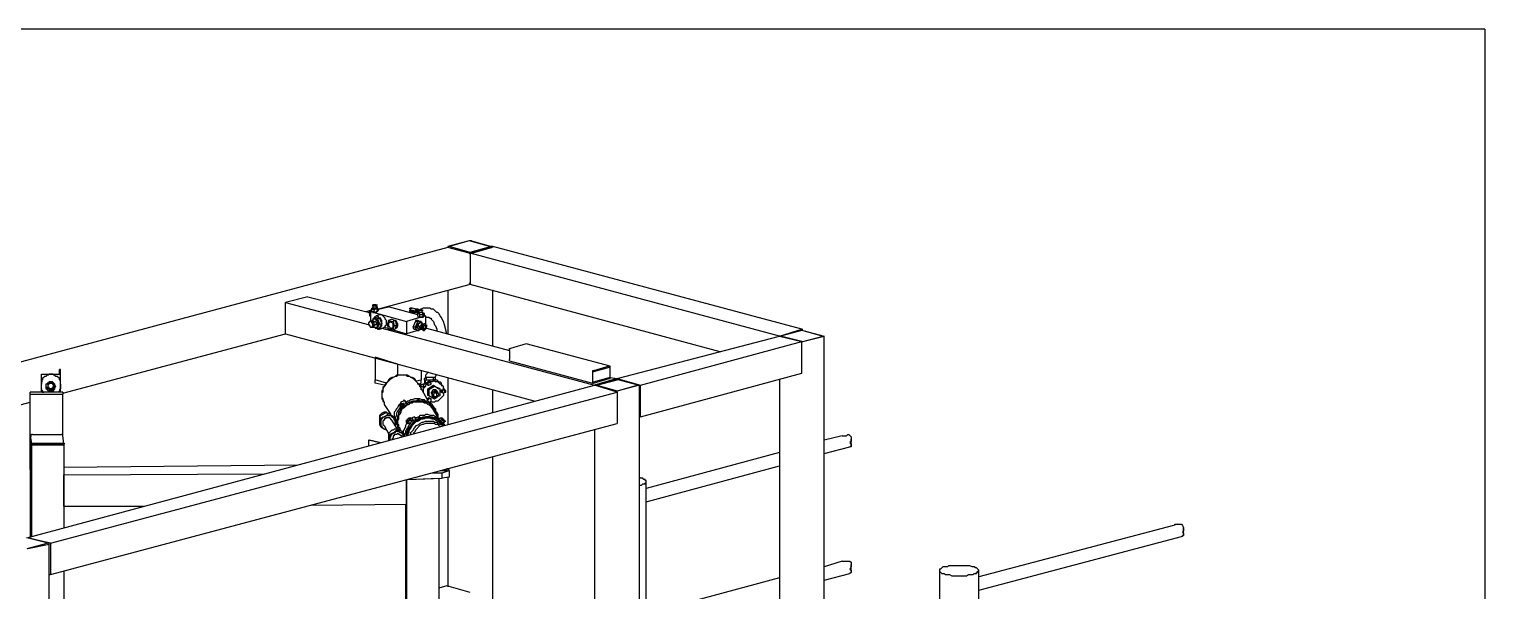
# Model space of a CAD drawing. Extents: x 41 to 1544, y 35 to 1189.
# Drawn here: x 1231.7 to 1543.7, y 1068.4 to 1188.7 of the extents above; entities that cross this region are included whole.
import ezdxf

# ---------------------------------------------------------------- set-up
doc = ezdxf.new("R2010")
doc.units = 0
doc.layers.add('2345-64C-02_Sort_layout', color=7, linetype='CONTINUOUS')

msp = doc.modelspace()

# ---------------------------------------------------------------- linework, layer by layer
at = {"layer": '2345-64C-02_Sort_layout', "color": 7}
for points in [[(1543.6801, 1188.72), (40.56, 1188.72)], [(1543.6801, 1188.72), (1543.6801, 35.04)], [(1326, 1143.36), (1321.4399, 1142.16)], [(1321.4399, 1142.16), (1321.4399, 1141.92)], [(1321.4399, 1142.16), (1321.4399, 1141.9199)], [(1326.24, 1143.36), (1326, 1143.36), (1321.6801, 1142.16), (1321.6799, 1142.16)], [(1326, 1140.96), (1321.6801, 1142.16)], [(1326.48, 1143.36), (1326, 1143.36)], [(1326, 1140.96), (1326.24, 1140.96), (1330.5601, 1142.16)], [(1326.24, 1143.36), (1330.5601, 1142.16)], [(1326.24, 1140.72), (1331.04, 1142.16)], [(1326.48, 1143.36), (1330.8, 1142.16)], [(1330.5601, 1142.16), (1330.7999, 1142.16), (1330.5599, 1142.16)], [(1330.8, 1141.92), (1331.0399, 1142.16), (1330.7999, 1142.16)], [(1331.04, 1141.92), (1331.04, 1142.16)], [(1397.28, 1124.4), (1331.04, 1142.16)], [(1321.4399, 1141.92), (1160.16, 1098.72)], [(1326, 1140.72), (1321.4399, 1141.92)], [(1326, 1140.72), (1321.4399, 1141.92)], [(1321.4399, 1141.92), (1321.4399, 1141.9199)], [(1326, 1140.72), (1326.48, 1140.72)], [(1326, 1140.72), (1326.24, 1140.48), (1326.24, 1134.24)], [(1392.48, 1122.96), (1326.24, 1140.72), (1326.24, 1134)], [(1326.48, 1140.72), (1330.8, 1141.92)], [(1306.3199, 1128.72), (1326, 1134)], [(1321.4399, 1132.8), (1321.4399, 1123.4399)], [(1326.24, 1134.24), (1326, 1134.24), (1326, 1134)], [(1379.76, 1119.6), (1326.24, 1134)], [(1331.04, 1120.8), (1331.04, 1132.8)], [(1291.4399, 1131.36), (1286.64, 1130.16)], [(1286.64, 1123.4399), (1286.64, 1130.16), (1304.64, 1125.36)], [(1291.4399, 1131.36), (1304.64, 1128)], [(1305.6, 1129.6801), (1305.36, 1129.6801)], [(1305.6, 1129.6801), (1305.36, 1129.6799), (1305.6, 1129.4399), (1306.08, 1129.4399), (1306.08, 1129.6799), (1305.6, 1129.6799)], [(1306.08, 1129.6801), (1306.08, 1129.4399), (1305.36, 1129.4399), (1305.36, 1129.6799)], [(1306.08, 1129.6801), (1306.3199, 1129.6801)], [(1303.92, 1128.24), (1304.88, 1128.48)], [(1305.12, 1128.48), (1304.88, 1128.48), (1304.88, 1128.24), (1304.64, 1128.24), (1304.64, 1127.28), (1304.88, 1127.28)], [(1304.64, 1127.76), (1304.64, 1128), (1304.64, 1128.24)], [(1304.88, 1128), (1304.64, 1127.76), (1304.64, 1127.52), (1304.88, 1127.52)], [(1305.12, 1128.48), (1304.88, 1128.24)], [(1304.88, 1128.24), (1304.88, 1126.08)], [(1304.88, 1128.24), (1312.5601, 1126.08)], [(1304.88, 1128.24), (1305.12, 1128.24)], [(1305.36, 1129.2), (1305.36, 1128.96), (1305.12, 1128.96)], [(1306.3199, 1128.96), (1306.3199, 1128.72), (1305.84, 1128.72), (1305.36, 1128.72), (1305.12, 1128.72), (1305.12, 1128.96)], [(1305.12, 1128.96), (1305.12, 1128.72)], [(1305.12, 1128.24), (1305.12, 1128.72), (1305.36, 1128.72)], [(1305.12, 1128.24), (1305.36, 1128.24)], [(1305.12, 1128.24), (1305.36, 1128.24)], [(1305.12, 1128.24), (1305.36, 1128.24)], [(1305.84, 1126.5601), (1305.36, 1126.5599), (1305.36, 1126.3199), (1305.12, 1126.3199), (1305.12, 1126.08)], [(1305.36, 1129.4399), (1305.36, 1129.2)], [(1305.6, 1128.96), (1305.36, 1128.96), (1305.36, 1129.2)], [(1305.36, 1128.72), (1305.6, 1128.72), (1305.6, 1128.48)], [(1305.36, 1128.24), (1305.6, 1128.24)], [(1305.36, 1128.24), (1305.36, 1128), (1305.84, 1128), (1306.08, 1128), (1306.08, 1128.24), (1306.3199, 1128.24)], [(1306.3199, 1127.28), (1306.08, 1127.28), (1305.84, 1127.0399), (1305.6, 1127.0399), (1305.6, 1126.7999), (1305.36, 1126.5599)], [(1305.6, 1126.8), (1305.36, 1126.5601)], [(1305.36, 1125.12), (1305.36, 1124.88), (1306.3199, 1124.88), (1306.3199, 1126.08), (1306.08, 1126.3199), (1306.08, 1126.5599), (1305.84, 1126.5599)], [(1306.08, 1129.2), (1306.08, 1128.96), (1305.6, 1128.96)], [(1305.84, 1128.72), (1305.6, 1128.48)], [(1306.3199, 1128.24), (1306.08, 1128.24), (1306.08, 1128), (1305.84, 1128), (1305.6, 1128.24), (1305.6, 1128.48)], [(1305.6, 1126.8), (1305.84, 1127.04)], [(1305.6, 1126.8), (1306.3199, 1126.5601)], [(1305.84, 1126.5601), (1305.6, 1126.5601)], [(1306.3199, 1128.72), (1306.08, 1128.72), (1305.84, 1128.72)], [(1305.84, 1124.88), (1305.84, 1124.64), (1306.3199, 1124.64), (1306.3199, 1124.4), (1306.7999, 1124.4), (1306.7999, 1124.64), (1307.0399, 1124.64), (1307.0399, 1124.88), (1307.28, 1125.12), (1307.28, 1126.3199), (1307.0399, 1126.5599), (1307.0399, 1126.7999), (1306.7999, 1126.7999), (1306.3199, 1127.28)], [(1305.84, 1127.04), (1306.8, 1126.8)], [(1306.08, 1126.5601), (1305.84, 1126.7999), (1305.84, 1126.5599)], [(1306.08, 1129.2), (1306.08, 1129.4399)], [(1306.3199, 1128.96), (1306.3199, 1129.2), (1306.08, 1129.2)], [(1306.8, 1127.52), (1306.08, 1127.28)], [(1306.3199, 1124.88), (1306.5599, 1125.12), (1306.5599, 1126.3199), (1306.3199, 1126.3199), (1306.3199, 1126.5599), (1306.08, 1126.5599)], [(1306.3199, 1128.72), (1306.3199, 1128.96)], [(1306.3199, 1128.24), (1306.3199, 1128.72)], [(1306.3199, 1128.72), (1306.5599, 1128.72)], [(1306.3199, 1128.24), (1306.5599, 1128.48)], [(1306.3199, 1126.5601), (1306.8, 1126.8)], [(1306.3199, 1126.5601), (1306.8, 1125.6)], [(1306.5601, 1128.72), (1308.72, 1129.2)], [(1306.5601, 1128.48), (1306.5601, 1128.72)], [(1307.28, 1127.52), (1307.0399, 1127.52), (1306.7999, 1127.52)], [(1306.8, 1126.8), (1307.28, 1125.6)], [(1307.52, 1124.64), (1307.76, 1124.88), (1308, 1124.88), (1308, 1125.12), (1308.24, 1125.36), (1308.24, 1126.3199), (1308, 1126.5599), (1308, 1126.7999), (1307.28, 1127.52)], [(1314.96, 1127.52), (1308.72, 1129.2)], [(1309.4399, 1126.5601), (1308.72, 1126.3199)], [(1309.4399, 1126.5601), (1310.16, 1126.3199)], [(1316.64, 1127.28), (1312.5601, 1126.08)], [(1313.76, 1128.96), (1313.28, 1128.96)], [(1313.28, 1128.72), (1313.28, 1128.96)], [(1313.28, 1128.72), (1313.52, 1128.48)], [(1313.28, 1128.24), (1313.28, 1128.48), (1314, 1128.48), (1314, 1128.24)], [(1313.76, 1128.24), (1313.28, 1128)], [(1313.28, 1128), (1313.52, 1128), (1313.52, 1128.24), (1313.76, 1128.24), (1314.24, 1127.76)], [(1313.28, 1128), (1313.52, 1128.24), (1313.76, 1128.24)], [(1313.28, 1128.24), (1313.76, 1128.24), (1314, 1128)], [(1313.52, 1128.24), (1313.28, 1128.24)], [(1313.52, 1128.72), (1313.52, 1128.96), (1313.76, 1128.96)], [(1313.52, 1128.48), (1313.52, 1128.72)], [(1313.52, 1128.48), (1313.76, 1128.48)], [(1313.52, 1128.48), (1313.76, 1128.48), (1314, 1128.48), (1314.24, 1128.24)], [(1314.72, 1128.72), (1313.76, 1128.96)], [(1314, 1128), (1314, 1128.24)], [(1314.24, 1128.24), (1314, 1128.24)], [(1314.24, 1128), (1314, 1128)], [(1314.48, 1128.24), (1314.24, 1128.24)], [(1314.24, 1128), (1314.24, 1127.76)], [(1314.72, 1128), (1314.24, 1128)], [(1314.72, 1128.72), (1314.48, 1128.72)], [(1314.72, 1128.24), (1314.48, 1128.48), (1314.48, 1128.72)], [(1314.48, 1128.72), (1314.72, 1128.72)], [(1314.48, 1128.72), (1314.72, 1128.72)], [(1314.48, 1128.48), (1314.48, 1128.72)], [(1314.48, 1128.48), (1314.48, 1128)], [(1314.48, 1128), (1314.48, 1128.48)], [(1314.48, 1128.24), (1314.48, 1128)], [(1314.72, 1128), (1314.48, 1128)], [(1314.72, 1128), (1314.48, 1128)], [(1314.72, 1128.24), (1314.72, 1128.72)], [(1314.72, 1128.72), (1314.96, 1128.72)], [(1314.96, 1128.72), (1314.72, 1128.72)], [(1314.96, 1128.72), (1314.72, 1128.72)], [(1314.96, 1128.72), (1314.72, 1128.72)], [(1314.72, 1128.24), (1314.72, 1128)], [(1314.72, 1128), (1314.96, 1128)], [(1314.96, 1128), (1314.96, 1128.72)], [(1314.96, 1128.72), (1315.2, 1128.72)], [(1314.96, 1128.72), (1315.2, 1128.72)], [(1314.96, 1128.72), (1315.2, 1128.48), (1314.96, 1128), (1315.2, 1128)], [(1314.96, 1128), (1314.96, 1128.72)], [(1314.96, 1128.72), (1315.2, 1128.72)], [(1315.2, 1128), (1314.96, 1127.76)], [(1314.96, 1128), (1315.2, 1128)], [(1316.16, 1127.76), (1316.1599, 1127.76), (1315.9199, 1127.76), (1315.9199, 1127.52), (1315.4399, 1127.52), (1315.4399, 1127.76), (1315.2, 1127.76), (1314.96, 1127.76)], [(1314.96, 1127.28), (1314.96, 1127.76), (1315.2, 1127.76)], [(1314.96, 1127.28), (1314.96, 1127.04)], [(1314.96, 1127.28), (1314.96, 1127.0399), (1315.2, 1127.0399)], [(1314.96, 1127.04), (1315.2, 1127.0399)], [(1321.2, 1123.4399), (1320.72, 1125.36), (1320.48, 1126.08), (1320, 1127.0399), (1319.76, 1127.28), (1319.52, 1127.76), (1319.28, 1128), (1319.0399, 1128), (1318.3199, 1128.72), (1317.84, 1128.72), (1317.6, 1128.96), (1316.1599, 1128.96), (1315.2, 1128.48)], [(1315.2, 1128.48), (1315.2, 1128)], [(1315.92, 1128.48), (1315.2, 1128.48), (1315.4399, 1128.48)], [(1315.4399, 1128), (1315.2, 1128)], [(1315.2, 1127.76), (1315.4399, 1127.52)], [(1315.2, 1127.04), (1315.2, 1127.0399), (1315.4399, 1127.0399)], [(1315.2, 1127.04), (1315.9199, 1127.0399)], [(1315.4399, 1128.48), (1315.9199, 1128.48), (1315.6799, 1128.48), (1315.6799, 1128.72), (1315.4399, 1128.48)], [(1315.4399, 1128.48), (1315.6801, 1128.48)], [(1315.92, 1128), (1315.4399, 1128)], [(1316.16, 1127.04), (1315.9199, 1127.0399), (1315.6799, 1127.0399), (1315.4399, 1127.0399), (1315.4399, 1127.52)], [(1315.92, 1127.52), (1315.6799, 1127.52), (1315.4399, 1127.52)], [(1316.16, 1127.76), (1316.1599, 1128), (1315.9199, 1128)], [(1316.16, 1127.52), (1315.9199, 1127.52)], [(1315.92, 1128.48), (1316.16, 1128.48)], [(1315.92, 1128), (1315.92, 1128.48)], [(1315.92, 1127.04), (1316.1599, 1127.0399)], [(1316.16, 1127.52), (1316.1599, 1127.76)], [(1316.16, 1127.04), (1316.1599, 1127.0399)], [(1316.4, 1127.76), (1316.16, 1127.76)], [(1316.16, 1127.76), (1316.4, 1127.76)], [(1316.16, 1127.04), (1316.16, 1127.52)], [(1316.16, 1127.04), (1316.4, 1127.28)], [(1316.4, 1127.28), (1316.4, 1127.76)], [(1316.64, 1127.28), (1316.4, 1127.28)], [(1316.64, 1127.28), (1316.64, 1125.36)], [(1316.64, 1127.04), (1317.36, 1127.0399), (1317.6, 1126.7999), (1317.84, 1126.7999), (1317.84, 1126.5599), (1318.3199, 1126.08), (1318.5599, 1125.36), (1318.7999, 1125.12), (1319.0399, 1124.4), (1319.0399, 1124.16)], [(1238.88, 1110.72), (1286.64, 1123.4399)], [(1286.64, 1123.4399), (1340.16, 1109.04)], [(1304.88, 1126.08), (1304.64, 1126.08), (1304.64, 1125.84), (1304.4, 1125.84), (1304.4, 1125.36), (1304.64, 1125.36), (1304.64, 1125.12), (1304.88, 1124.88), (1305.12, 1124.88), (1305.36, 1125.12), (1305.36, 1125.6), (1305.12, 1125.84), (1305.12, 1126.08), (1304.88, 1126.08)], [(1305.12, 1126.08), (1304.88, 1126.08)], [(1305.36, 1124.88), (1305.36, 1125.12), (1305.6, 1125.12), (1305.6, 1125.84), (1305.36, 1125.84), (1305.36, 1126.08), (1305.12, 1126.08)], [(1305.12, 1124.88), (1305.36, 1124.88)], [(1305.6, 1126.08), (1305.36, 1126.08)], [(1305.6, 1126.08), (1305.84, 1126.08)], [(1305.6, 1125.12), (1305.84, 1125.36)], [(1305.6, 1124.88), (1305.84, 1124.88), (1306.3199, 1124.64)], [(1305.6, 1124.88), (1305.84, 1124.88)], [(1305.84, 1126.08), (1306.08, 1125.84), (1306.08, 1125.36), (1305.84, 1125.36)], [(1306.08, 1124.88), (1306.3199, 1124.88)], [(1306.3199, 1124.64), (1306.8, 1125.6)], [(1306.3199, 1124.64), (1306.8, 1124.64)], [(1306.8, 1125.6), (1307.28, 1125.6)], [(1306.8, 1124.64), (1307.28, 1125.6)], [(1306.8, 1124.4), (1307.52, 1124.64)], [(1307.28, 1124.64), (1352.88, 1112.4)], [(1307.76, 1124.88), (1312.5601, 1123.4399)], [(1308.72, 1126.3199), (1308.48, 1125.6)], [(1308.72, 1124.4), (1308.48, 1125.6)], [(1308.72, 1126.3199), (1309.6801, 1126.08), (1309.92, 1125.12)], [(1309.6801, 1125.12), (1309.6799, 1125.6), (1309.4399, 1125.84), (1309.2, 1125.84), (1309.2, 1126.08), (1308.96, 1126.08), (1308.96, 1125.84), (1308.72, 1125.84), (1308.72, 1125.12), (1308.96, 1124.88), (1308.96, 1124.64), (1309.4399, 1124.64), (1309.6799, 1124.88), (1309.6799, 1125.12)], [(1309.6801, 1125.12), (1309.6799, 1125.6), (1309.4399, 1125.84), (1309.2, 1125.84), (1309.2, 1126.08), (1308.96, 1126.08), (1308.96, 1125.84), (1308.72, 1125.84), (1308.72, 1125.12), (1308.96, 1124.88), (1308.96, 1124.64), (1309.4399, 1124.64), (1309.6799, 1124.88), (1309.6799, 1125.12)], [(1308.72, 1124.4), (1309.6801, 1124.16)], [(1309.2, 1126.08), (1308.96, 1126.08)], [(1309.4399, 1124.64), (1309.6801, 1124.64)], [(1310.64, 1125.36), (1310.64, 1125.6), (1310.4, 1125.84), (1310.4, 1126.08), (1310.1599, 1126.3199), (1309.6799, 1126.3199)], [(1309.6801, 1126.3199), (1309.92, 1126.3199)], [(1309.6801, 1126.3199), (1309.92, 1126.3199)], [(1310.16, 1126.3199), (1309.6801, 1126.08)], [(1309.6801, 1126.3199), (1310.1599, 1126.3199), (1310.4, 1126.08), (1310.4, 1125.84), (1310.64, 1125.6), (1310.64, 1125.12), (1310.4, 1124.88), (1310.4, 1124.64), (1310.1599, 1124.64)], [(1309.6801, 1124.16), (1309.92, 1125.12)], [(1310.16, 1124.4), (1309.6801, 1124.16)], [(1310.16, 1126.3199), (1310.4, 1125.12), (1309.92, 1125.12)], [(1310.16, 1124.64), (1310.4, 1124.64), (1310.4, 1124.88), (1310.64, 1124.88), (1310.64, 1125.36)], [(1310.16, 1124.4), (1310.4, 1125.12)], [(1310.16, 1124.64), (1310.4, 1124.64)], [(1312.5601, 1126.08), (1312.5601, 1123.4399)], [(1315.92, 1124.4), (1312.5601, 1123.4399)], [(1314, 1124.88), (1314.48, 1126.08)], [(1314, 1124.88), (1314, 1124.64), (1314.24, 1124.4), (1314.48, 1124.4)], [(1314.48, 1124.88), (1314, 1124.88)], [(1314.96, 1126.3199), (1314.48, 1126.3199), (1314.48, 1126.08)], [(1314.48, 1124.88), (1314.96, 1126.08)], [(1314.96, 1126.08), (1314.48, 1126.08)], [(1314.48, 1124.88), (1314.48, 1124.4), (1314.72, 1124.4), (1314.72, 1124.16), (1315.2, 1124.16), (1315.4399, 1124.4)], [(1314.48, 1124.4), (1314.96, 1124.16)], [(1315.2, 1125.84), (1315.2, 1125.6), (1314.96, 1125.6), (1314.72, 1125.36), (1314.72, 1124.88), (1314.96, 1124.64)], [(1315.4399, 1126.08), (1314.96, 1126.3199)], [(1315.92, 1125.6), (1315.9199, 1125.84), (1315.6799, 1125.84), (1315.6799, 1126.08), (1314.96, 1126.08)], [(1315.4399, 1125.84), (1315.2, 1125.6), (1314.96, 1125.6), (1314.96, 1124.64), (1315.2, 1124.4)], [(1314.96, 1125.36), (1315.2, 1125.36)], [(1314.96, 1125.12), (1314.96, 1125.36)], [(1314.96, 1125.12), (1315.2, 1125.12)], [(1315.2, 1124.4), (1315.92, 1124.4)], [(1316.16, 1125.6), (1315.4399, 1125.84)], [(1316.16, 1125.6), (1315.9199, 1125.6), (1315.9199, 1125.36), (1315.6799, 1125.36), (1315.6799, 1124.4), (1315.9199, 1124.4), (1315.6799, 1124.4), (1315.4399, 1124.64), (1315.4399, 1125.12), (1315.6799, 1125.12), (1315.6799, 1125.36), (1315.9199, 1125.6), (1316.1599, 1125.6)], [(1315.4399, 1124.4), (1315.6801, 1124.4)], [(1316.4, 1125.6), (1316.1599, 1125.36), (1315.9199, 1125.36), (1315.9199, 1124.88), (1315.6799, 1124.88), (1315.6799, 1124.64), (1315.9199, 1124.64), (1315.9199, 1124.4), (1316.1599, 1124.16)], [(1316.16, 1125.36), (1315.9199, 1125.36), (1315.6799, 1125.12), (1315.6799, 1124.64), (1315.9199, 1124.4)], [(1315.6801, 1124.64), (1315.6799, 1124.88), (1315.9199, 1124.88), (1315.9199, 1125.12)], [(1316.4, 1125.36), (1316.1599, 1125.36), (1316.1599, 1125.12), (1315.9199, 1125.12), (1315.9199, 1124.4), (1316.1599, 1124.4), (1316.1599, 1124.16)], [(1316.4, 1124.4), (1316.4, 1124.64), (1316.64, 1124.64), (1316.64, 1125.12), (1316.1599, 1125.12), (1316.1599, 1124.4), (1316.4, 1124.4)], [(1316.4, 1124.16), (1316.1599, 1124.16)], [(1316.16, 1124.16), (1316.4, 1124.16)], [(1316.64, 1125.6), (1316.4, 1125.6)], [(1316.4, 1124.16), (1316.4, 1124.4), (1316.64, 1124.4), (1316.88, 1124.64), (1316.88, 1125.12), (1316.64, 1125.36)], [(1316.64, 1124.4), (1316.4, 1124.4), (1316.4, 1124.16)], [(1316.64, 1125.6), (1316.64, 1125.36), (1316.88, 1125.36), (1316.88, 1124.88)], [(1316.88, 1124.64), (1334.64, 1119.84)], [(1392.48, 1122.96), (1397.28, 1124.4), (1397.52, 1124.4)], [(1397.52, 1124.16), (1397.28, 1124.16), (1392.72, 1122.96)], [(1397.04, 1124.16), (1392.72, 1122.96)], [(1397.52, 1124.16), (1397.28, 1124.4), (1397.28, 1124.16), (1397.0399, 1124.16)], [(1397.52, 1124.16), (1401.84, 1122.96)], [(1397.52, 1124.16), (1402.08, 1122.96)], [(1334.64, 1119.84), (1334.64, 1120.3199), (1334.88, 1120.3199)], [(1338.24, 1121.28), (1334.88, 1120.3199)], [(1356.24, 1116.48), (1338.24, 1121.28)], [(1357.6801, 1113.84), (1392.48, 1122.96)], [(1362.72, 1105.6801), (1362.72, 1112.4), (1397.28, 1121.76)], [(1392.48, 1122.96), (1392.72, 1122.96)], [(1397.04, 1121.76), (1392.72, 1122.96), (1392.48, 1122.96), (1392.72, 1122.96)], [(1392.48, 1122.96), (1397.28, 1121.76)], [(1397.28, 1121.76), (1392.72, 1122.96)], [(1397.04, 1121.76), (1397.52, 1121.76)], [(1397.28, 1121.76), (1397.52, 1121.76), (1401.84, 1122.96)], [(1397.28, 1115.04), (1397.28, 1121.76)], [(1397.52, 1121.76), (1402.08, 1122.96)], [(1402.08, 902.16), (1402.08, 1122.96)], [(1305.84, 1118.4), (1305.84, 1113.6)], [(1310.64, 1116.96), (1305.84, 1118.4)], [(1334.64, 1119.84), (1334.64, 1117.92)], [(1334.64, 1117.6801), (1334.64, 1117.9199)], [(1334.64, 1117.6801), (1352.4, 1112.88)], [(1234.3199, 1114.8), (1238.4, 1114.8), (1238.16, 1115.76)], [(1234.3199, 1112.88), (1234.3199, 1114.8), (1238.4, 1114.8)], [(1234.3199, 1114.8), (1234.5601, 1114.8)], [(1238.4, 1112.4), (1238.4, 1113.36), (1238.1599, 1113.6), (1238.1599, 1113.84), (1237.6799, 1114.3199), (1237.4399, 1114.3199), (1237.2, 1114.5599), (1236.96, 1114.5599), (1236.72, 1114.7999), (1236, 1114.7999), (1235.76, 1114.5599), (1235.52, 1114.5599), (1235.28, 1114.3199), (1235.0399, 1114.3199), (1234.5599, 1113.84), (1234.5599, 1113.6), (1234.3199, 1113.36), (1234.3199, 1113.12)], [(1238.4, 1115.76), (1238.16, 1115.76)], [(1238.16, 1114.8), (1238.16, 1115.76)], [(1238.4, 1114.8), (1238.4, 1115.76)], [(1238.4, 1110.96), (1238.4, 1114.8)], [(1315.2, 1112.64), (1314, 1113.84), (1313.52, 1114.08), (1313.28, 1114.3199), (1312.7999, 1114.3199), (1312.5599, 1114.5599), (1310.88, 1114.5599), (1310.4, 1114.3199), (1310.1599, 1114.3199), (1309.6799, 1114.08), (1309.4399, 1113.84), (1308.96, 1113.6), (1308.24, 1112.88), (1308, 1112.4), (1307.76, 1112.16), (1307.52, 1111.6799), (1307.52, 1110.96), (1307.28, 1110.72), (1307.28, 1110.24), (1307.28, 1109.76), (1307.52, 1109.52), (1307.52, 1109.0399), (1307.76, 1108.7999), (1307.76, 1108.3199)], [(1314.96, 1112.64), (1314.96, 1112.88), (1314.72, 1113.12), (1314.48, 1113.6), (1314.24, 1113.84), (1313.76, 1114.08), (1313.52, 1114.08), (1313.28, 1114.3199), (1312.7999, 1114.5599), (1310.4, 1114.5599), (1310.1599, 1114.3199), (1309.6799, 1114.08), (1309.4399, 1114.08), (1308.96, 1113.84), (1308.72, 1113.6), (1308.48, 1113.12), (1308, 1112.64), (1307.76, 1112.16), (1307.52, 1111.9199), (1307.52, 1111.4399), (1307.28, 1111.2), (1307.28, 1110.72), (1307.28, 1110.24), (1307.28, 1109.52), (1307.52, 1109.28), (1307.76, 1108.7999), (1307.76, 1108.5599)], [(1315.2, 1112.64), (1314, 1113.84), (1313.52, 1114.08), (1313.28, 1114.3199), (1312.7999, 1114.3199), (1312.5599, 1114.5599), (1310.88, 1114.5599), (1310.4, 1114.3199), (1310.1599, 1114.3199), (1309.6799, 1114.08), (1309.4399, 1113.84), (1308.96, 1113.6), (1308.24, 1112.88), (1308, 1112.4), (1307.76, 1112.16), (1307.52, 1111.6799), (1307.52, 1110.96), (1307.28, 1110.72), (1307.28, 1110.24), (1307.28, 1109.76), (1307.52, 1109.52), (1307.52, 1109.0399), (1307.76, 1108.7999), (1307.76, 1108.3199)], [(1310.64, 1116.96), (1310.64, 1114.5601)], [(1315.6801, 1115.52), (1315.6801, 1113.6)], [(1317.12, 1115.28), (1316.88, 1114.7999), (1316.64, 1114.5599), (1316.64, 1114.08), (1316.4, 1113.84)], [(1316.88, 1114.08), (1316.4, 1113.84)], [(1318.3199, 1114.08), (1316.88, 1114.08)], [(1316.88, 1113.6), (1316.88, 1114.08)], [(1318.3199, 1113.6), (1318.3199, 1114.08)], [(1318.8, 1114.08), (1318.3199, 1114.08)], [(1318.5601, 1114.08), (1318.3199, 1114.08)], [(1318.5601, 1114.08), (1318.7999, 1114.3199), (1319.0399, 1114.7999)], [(1318.5601, 1114.08), (1318.8, 1114.08)], [(1318.5601, 1114.08), (1318.8, 1114.08)], [(1318.5601, 1114.08), (1318.8, 1114.08)], [(1318.5601, 1114.08), (1318.8, 1114.08), (1318.5601, 1114.08), (1318.8, 1114.08)], [(1318.8, 1113.6), (1318.8, 1114.08)], [(1321.4399, 1114.08), (1321.4399, 1104)], [(1356.24, 1116.24), (1356, 1116.24), (1352.64, 1115.28), (1352.4, 1115.28), (1352.4, 1113.12), (1352.64, 1113.12), (1356, 1114.08), (1356.24, 1114.08), (1356.24, 1116.24)], [(1352.64, 1115.52), (1352.4, 1115.52), (1352.4, 1115.0399)], [(1352.4, 1115.04), (1352.4, 1113.12)], [(1356, 1116.48), (1352.64, 1115.52)], [(1356.24, 1116.24), (1356.24, 1116.48), (1356, 1116.48)], [(1356, 1113.84), (1356.24, 1113.84), (1356.24, 1114.08)], [(1356.24, 1114.08), (1356.24, 1116.24)], [(1356.24, 1114.08), (1357.6801, 1113.84)], [(1362.72, 1105.6801), (1397.28, 1115.04)], [(1231.2, 1079.76), (1352.88, 1112.4)], [(1238.88, 1110.96), (1231.92, 1110.96)], [(1231.92, 1110.48), (1231.92, 1110.96)], [(1231.92, 1094.4), (1231.92, 1094.64), (1231.92, 1110.96)], [(1234.3199, 1111.6801), (1234.3199, 1113.12), (1234.5599, 1113.36)], [(1234.3199, 1113.12), (1234.3199, 1112.64)], [(1234.3199, 1111.6801), (1234.3199, 1111.4399), (1234.5599, 1111.2), (1234.5599, 1110.96), (1234.7999, 1110.96)], [(1234.3199, 1110.96), (1234.3199, 1111.6801)], [(1236.24, 1111.2), (1236.96, 1111.2), (1236.96, 1111.4399), (1237.2, 1111.6799), (1237.2, 1111.9199), (1237.4399, 1112.16), (1237.2, 1112.4), (1237.2, 1112.64), (1236.72, 1113.12), (1236, 1113.12), (1235.76, 1112.88), (1235.52, 1112.88), (1235.52, 1112.64), (1235.28, 1112.64), (1235.28, 1111.6799), (1235.52, 1111.6799), (1235.52, 1111.4399), (1235.76, 1111.2), (1236, 1111.2), (1236.24, 1111.2)], [(1235.28, 1112.4), (1235.28, 1112.16), (1235.52, 1111.9199), (1235.52, 1111.6799), (1235.76, 1111.6799), (1236, 1111.4399), (1236.24, 1111.4399)], [(1235.76, 1112.88), (1236.24, 1113.12)], [(1236.24, 1112.88), (1236, 1112.88), (1235.76, 1112.64)], [(1235.76, 1112.88), (1235.76, 1112.64)], [(1236, 1112.88), (1236, 1112.64), (1235.76, 1112.64), (1235.76, 1112.4)], [(1235.76, 1112.4), (1235.76, 1112.64)], [(1236, 1111.6801), (1236, 1111.9199), (1235.76, 1111.9199), (1235.76, 1112.4)], [(1236, 1111.6801), (1235.76, 1111.9199), (1235.76, 1112.16), (1235.76, 1112.4)], [(1236, 1112.88), (1236.72, 1112.88)], [(1236.72, 1111.6801), (1236, 1111.6799)], [(1236.24, 1111.6801), (1236.24, 1111.6799), (1236, 1111.6799)], [(1236.96, 1112.64), (1236.24, 1113.12)], [(1236.24, 1113.12), (1236.24, 1112.88)], [(1236.24, 1112.88), (1236.48, 1112.88), (1236.72, 1112.88)], [(1236.24, 1111.4399), (1236.72, 1111.4399), (1237.4399, 1112.16)], [(1236.24, 1111.6801), (1236.48, 1111.6799), (1236.72, 1111.6799)], [(1236.24, 1078.5601), (1357.6801, 1110.96)], [(1236.72, 1112.88), (1236.72, 1112.64), (1236.96, 1112.64)], [(1236.72, 1112.88), (1236.72, 1112.64), (1236.96, 1112.4), (1236.96, 1112.16)], [(1236.96, 1112.16), (1236.72, 1111.9199), (1236.72, 1111.6799)], [(1236.72, 1111.6801), (1236.72, 1111.9199), (1236.96, 1111.9199)], [(1236.96, 1112.64), (1237.2, 1112.64)], [(1236.96, 1112.16), (1236.96, 1112.4), (1236.96, 1112.64)], [(1236.96, 1112.64), (1236.96, 1112.16), (1236.96, 1111.92), (1236.96, 1112.16)], [(1237.92, 1110.96), (1237.9199, 1110.96), (1238.1599, 1111.2)], [(1238.4, 1112.64), (1238.4, 1111.6799), (1238.1599, 1111.4399), (1238.1599, 1111.2)], [(1238.4, 1111.92), (1238.4, 1112.4)], [(1238.88, 1110.96), (1238.88, 1110.48)], [(1307.76, 1112.4), (1305.84, 1112.88), (1305.84, 1113.6)], [(1308.24, 1112.88), (1305.84, 1113.6)], [(1308.24, 1112.88), (1305.84, 1113.6)], [(1314.72, 1113.36), (1315.6801, 1113.6)], [(1314.72, 1113.36), (1315.6801, 1113.6)], [(1314.96, 1112.64), (1315.6801, 1112.88)], [(1315.2, 1112.64), (1314.96, 1112.64)], [(1317.36, 1108.8), (1315.2, 1112.64)], [(1316.16, 1112.64), (1315.4399, 1112.4)], [(1315.6801, 1111.6801), (1315.6799, 1112.16), (1315.4399, 1112.16), (1315.4399, 1112.4), (1315.6799, 1112.4)], [(1315.6801, 1112.16), (1315.4399, 1112.16)], [(1315.6801, 1112.88), (1315.6801, 1113.6)], [(1315.6801, 1112.16), (1315.6801, 1112.4)], [(1315.6801, 1111.4399), (1315.6801, 1112.16), (1316.4, 1112.16)], [(1316.16, 1112.4), (1316.1599, 1112.64), (1316.4, 1112.64), (1316.4, 1112.88), (1316.64, 1112.88), (1316.64, 1113.12)], [(1316.88, 1112.64), (1316.64, 1112.4), (1316.64, 1112.16), (1316.1599, 1111.6799), (1316.1599, 1110.96)], [(1316.4, 1112.16), (1316.1599, 1111.9199), (1316.1599, 1110.96)], [(1316.16, 1112.4), (1316.4, 1112.16)], [(1316.4, 1113.6), (1316.4, 1113.84), (1316.4, 1113.6)], [(1316.4, 1113.6), (1316.4, 1113.36), (1316.4, 1113.12), (1316.4, 1112.88), (1316.4, 1112.64)], [(1316.4, 1113.6), (1316.64, 1113.36)], [(1316.88, 1112.64), (1316.64, 1113.12), (1316.64, 1113.36), (1316.88, 1113.6), (1317.36, 1113.6)], [(1316.88, 1112.88), (1317.36, 1113.12), (1317.6, 1113.12)], [(1317.6, 1113.12), (1317.12, 1113.12), (1316.88, 1112.88), (1316.88, 1112.64)], [(1316.88, 1112.88), (1317.12, 1112.88)], [(1317.12, 1112.4), (1316.88, 1112.64), (1316.88, 1112.88)], [(1317.36, 1113.12), (1317.12, 1112.88)], [(1317.12, 1112.88), (1317.12, 1112.4)], [(1317.12, 1111.6801), (1318.3199, 1112.4)], [(1317.12, 1112.4), (1317.36, 1112.4)], [(1317.12, 1111.6801), (1317.36, 1111.4399)], [(1317.36, 1110.24), (1317.12, 1110.24), (1317.12, 1111.6801)], [(1317.6, 1113.12), (1317.36, 1113.6)], [(1317.36, 1113.6), (1319.0399, 1113.6), (1319.52, 1113.12), (1319.76, 1113.12), (1320, 1112.88), (1320, 1112.64)], [(1317.36, 1113.6), (1317.6, 1113.6)], [(1317.84, 1112.88), (1317.36, 1113.12)], [(1317.36, 1113.12), (1317.6, 1112.88)], [(1317.36, 1112.4), (1317.84, 1112.64)], [(1318.5601, 1112.16), (1317.36, 1111.4399)], [(1317.36, 1111.4399), (1317.36, 1110.24)], [(1320.48, 1111.4399), (1320.48, 1112.16), (1320, 1112.64), (1319.76, 1112.64), (1319.28, 1113.12), (1318.7999, 1113.12), (1318.5599, 1113.36), (1318.08, 1113.12), (1317.6, 1113.12)], [(1317.84, 1112.88), (1317.6, 1112.88)], [(1317.84, 1112.64), (1317.84, 1112.88)], [(1319.04, 1111.2), (1318.7999, 1111.4399), (1318.3199, 1111.4399), (1318.08, 1111.2), (1318.08, 1110.96), (1317.84, 1110.96), (1317.84, 1110.72), (1318.08, 1110.48)], [(1319.28, 1110.72), (1319.28, 1110.96), (1319.0399, 1110.96), (1318.7999, 1111.2), (1318.5599, 1110.96), (1318.3199, 1110.96), (1318.08, 1110.72), (1318.08, 1110.24)], [(1319.04, 1110.96), (1318.7999, 1110.96), (1318.7999, 1111.2), (1318.5599, 1111.2), (1318.5599, 1110.96), (1318.3199, 1110.96), (1318.08, 1110.72), (1318.08, 1110.48)], [(1318.08, 1110.24), (1318.08, 1110.72), (1318.5599, 1111.2), (1319.0399, 1111.2), (1319.0399, 1110.96), (1319.28, 1110.96)], [(1318.5601, 1112.16), (1318.3199, 1112.4)], [(1318.3199, 1112.4), (1319.52, 1111.6801)], [(1318.8, 1113.6), (1318.5601, 1113.6)], [(1319.76, 1111.6801), (1318.5601, 1112.16)], [(1318.8, 1113.6), (1319.04, 1113.6)], [(1319.28, 1110.96), (1319.04, 1111.2)], [(1319.76, 1110.24), (1319.76, 1111.6801), (1319.52, 1111.6801)], [(1320.24, 1112.16), (1320, 1112.64)], [(1320, 1111.4399), (1320.48, 1111.4399)], [(1320, 1110.96), (1320, 1111.4399)], [(1320.24, 1111.2), (1320, 1111.4399)], [(1320, 1110.96), (1320.24, 1110.96)], [(1320.48, 1111.4399), (1320.24, 1111.2)], [(1320.24, 1111.2), (1320.24, 1110.96)], [(1320.24, 1110.96), (1320.48, 1110.72)], [(1320.72, 1111.4399), (1320.48, 1111.92)], [(1320.48, 1111.92), (1320.48, 1111.9199)], [(1320.48, 1111.4399), (1320.72, 1111.4399)], [(1320.72, 1110.96), (1320.96, 1110.96), (1320.96, 1111.2), (1320.72, 1111.4399), (1320.48, 1111.4399)], [(1320.72, 1111.2), (1320.48, 1111.4399)], [(1320.48, 1111.4399), (1320.72, 1111.4399)], [(1320.48, 1110.72), (1320.72, 1110.96)], [(1320.72, 1111.2), (1320.72, 1111.4399)], [(1320.72, 1110.96), (1320.72, 1111.2)], [(1331.04, 1106.64), (1331.04, 1111.4399)], [(1352.4, 1113.12), (1352.4, 1112.88), (1352.64, 1112.88)], [(1352.64, 1112.88), (1356, 1113.84)], [(1357.6801, 1113.84), (1352.88, 1112.4)], [(1353.12, 1112.4), (1352.88, 1112.4), (1353.12, 1112.4), (1357.4399, 1113.6)], [(1352.88, 1112.4), (1353.12, 1112.4)], [(1357.6801, 1110.96), (1352.88, 1112.4)], [(1353.36, 1112.4), (1353.12, 1112.4), (1353.36, 1112.4), (1357.6801, 1111.2), (1357.9199, 1111.2)], [(1353.12, 1112.4), (1357.4399, 1111.2)], [(1353.36, 1112.4), (1357.6801, 1113.6)], [(1357.92, 1113.6), (1357.4399, 1113.6)], [(1357.4399, 1111.2), (1357.9199, 1111.2)], [(1357.92, 1113.6), (1357.6799, 1113.6)], [(1357.6801, 1113.84), (1357.6801, 1113.6)], [(1357.6801, 1113.84), (1357.6801, 1113.6)], [(1357.6801, 1113.84), (1362.72, 1112.4)], [(1357.6801, 1110.96), (1357.6801, 1104.24)], [(1362.24, 1112.4), (1357.92, 1113.6)], [(1362.48, 1112.4), (1357.92, 1113.6)], [(1362.24, 1112.4), (1357.92, 1111.2)], [(1362.48, 1112.4), (1357.92, 1111.2)], [(1362.48, 891.36), (1362.48, 1112.4)], [(1392.48, 1113.6), (1392.48, 1050.24)], [(1177.4399, 1094.16), (1231.92, 1108.8)], [(1231.92, 1094.4), (1231.92, 1110.48), (1238.88, 1110.48)], [(1238.88, 1101.84), (1238.88, 1110.48)], [(1307.76, 1108.5601), (1307.76, 1108.3199)], [(1307.76, 1108.3199), (1309.2, 1106.16)], [(1312.08, 1109.28), (1311.84, 1109.0399), (1311.36, 1108.7999), (1311.12, 1108.3199), (1310.88, 1108.08), (1310.64, 1107.6), (1310.4, 1107.36), (1310.1599, 1106.88), (1309.9199, 1106.64), (1309.9199, 1105.6799)], [(1312.5601, 1108.5601), (1312.08, 1108.3199), (1311.6, 1107.84), (1311.12, 1107.6), (1310.88, 1107.12), (1310.64, 1106.88), (1310.4, 1106.4), (1310.4, 1105.9199), (1310.1599, 1105.4399), (1310.1599, 1103.76)], [(1312.8, 1108.3199), (1312.3199, 1108.08), (1312.08, 1107.84), (1311.6, 1107.6), (1311.36, 1107.36), (1311.12, 1106.88), (1310.88, 1106.64), (1310.88, 1106.16), (1310.64, 1105.6799), (1310.64, 1105.4399), (1310.4, 1104.96), (1310.4, 1104), (1310.64, 1103.76), (1310.64, 1103.0399)], [(1314.96, 1108.8), (1314, 1108.7999), (1313.76, 1108.5599), (1313.28, 1108.5599), (1313.0399, 1108.3199), (1312.5599, 1108.08), (1312.08, 1107.6), (1311.6, 1107.36), (1311.36, 1106.88), (1311.36, 1106.64), (1311.12, 1106.16), (1310.88, 1105.9199), (1310.88, 1105.2), (1310.64, 1104.72), (1310.64, 1104.24), (1310.88, 1104), (1310.88, 1103.52), (1311.12, 1103.28), (1311.12, 1102.7999)], [(1311.6, 1108.5601), (1311.36, 1108.3199), (1311.12, 1108.3199), (1311.12, 1107.84), (1311.36, 1107.84), (1311.36, 1108.08), (1311.6, 1108.08), (1311.6, 1108.3199), (1311.84, 1108.3199), (1311.84, 1108.5599)], [(1311.84, 1108.5601), (1312.08, 1108.5601)], [(1312.5601, 1108.5601), (1312.08, 1109.28)], [(1312.08, 1109.28), (1312.3199, 1109.04)], [(1312.8, 1108.3199), (1312.3199, 1109.04)], [(1314.72, 1109.52), (1314.24, 1109.52), (1313.76, 1109.28), (1313.52, 1109.28), (1313.0399, 1109.0399), (1312.7999, 1109.0399), (1312.5599, 1108.7999)], [(1312.5601, 1108.5601), (1312.7999, 1108.5599), (1313.76, 1109.0399), (1314.48, 1109.0399), (1314.96, 1109.28)], [(1312.5601, 1108.5601), (1312.8, 1108.3199)], [(1314.96, 1109.04), (1314, 1109.0399), (1313.76, 1108.7999), (1313.28, 1108.7999), (1312.7999, 1108.5599), (1312.7999, 1108.3199)], [(1318.5601, 1107.36), (1318.5599, 1107.6), (1318.3199, 1107.84), (1318.08, 1108.3199), (1317.6, 1108.5599), (1317.12, 1109.0399), (1316.64, 1109.0399), (1316.4, 1109.28), (1315.9199, 1109.28), (1315.4399, 1109.52), (1314.72, 1109.52)], [(1314.96, 1109.28), (1315.2, 1109.28), (1315.6799, 1109.0399), (1316.4, 1109.0399), (1317.36, 1108.5599), (1318.08, 1107.84), (1318.5599, 1107.6), (1318.7999, 1107.36), (1318.7999, 1106.88), (1319.0399, 1106.64), (1319.28, 1106.16), (1319.28, 1105.4399)], [(1319.28, 1105.6801), (1319.0399, 1106.16), (1319.0399, 1106.4), (1318.7999, 1106.88), (1318.5599, 1107.12), (1318.5599, 1107.36), (1317.36, 1108.5599), (1316.88, 1108.7999), (1316.4, 1108.7999), (1316.1599, 1109.0399), (1314.96, 1109.0399)], [(1318.5601, 1106.64), (1318.5599, 1106.88), (1318.3199, 1107.12), (1318.08, 1107.6), (1317.6, 1108.08), (1317.12, 1108.3199), (1316.88, 1108.5599), (1316.4, 1108.5599), (1316.1599, 1108.7999), (1314.96, 1108.7999)], [(1317.12, 1109.52), (1317.36, 1109.76)], [(1317.36, 1109.52), (1317.12, 1109.28)], [(1317.36, 1110.24), (1318.5601, 1109.52)], [(1317.36, 1109.76), (1317.6, 1109.52)], [(1317.36, 1109.52), (1317.36, 1109.76)], [(1317.84, 1109.52), (1317.36, 1109.52)], [(1317.36, 1108.8), (1317.84, 1109.04)], [(1317.36, 1108.8), (1317.6, 1108.8)], [(1320.48, 1110.72), (1320.48, 1110.24), (1319.28, 1109.0399), (1318.7999, 1109.0399), (1318.5599, 1108.7999), (1317.84, 1108.7999), (1317.6, 1109.0399)], [(1317.84, 1109.52), (1317.6, 1109.52)], [(1317.84, 1109.04), (1317.84, 1109.52)], [(1319.28, 1110.72), (1319.52, 1110.48), (1319.28, 1110.24), (1319.28, 1110), (1319.0399, 1109.76), (1318.3199, 1109.76), (1318.3199, 1110), (1318.08, 1110)], [(1318.08, 1110.48), (1318.08, 1110.24)], [(1318.08, 1110.24), (1318.08, 1110)], [(1319.04, 1110.48), (1319.0399, 1110.72), (1318.5599, 1110.72), (1318.3199, 1110.48), (1318.3199, 1110.24), (1318.5599, 1110), (1319.0399, 1110), (1319.0399, 1110.48)], [(1318.5601, 1109.52), (1319.04, 1109.76)], [(1319.04, 1110), (1319.76, 1110.24)], [(1319.28, 1110.72), (1319.52, 1110.72)], [(1308.24, 1106.64), (1307.76, 1106.64), (1307.52, 1106.4), (1307.28, 1106.4), (1306.7999, 1105.9199), (1306.7999, 1105.6799)], [(1307.52, 1106.16), (1307.0399, 1105.9199), (1306.7999, 1105.6799)], [(1306.8, 1105.6801), (1306.7999, 1105.4399), (1306.7999, 1105.2), (1306.7999, 1104.72)], [(1306.8, 1104.72), (1306.7999, 1104.72), (1306.7999, 1104.48), (1306.7999, 1104.24), (1306.7999, 1104)], [(1306.8, 1105.6801), (1307.04, 1105.2)], [(1307.76, 1105.6801), (1307.28, 1105.4399), (1307.0399, 1105.2)], [(1307.04, 1104.24), (1307.0399, 1104.96), (1307.52, 1105.4399), (1307.52, 1105.6799), (1307.76, 1105.6799)], [(1307.04, 1105.2), (1307.0399, 1104.96), (1307.0399, 1104.72), (1307.0399, 1104.24)], [(1308.24, 1106.64), (1308, 1106.4), (1307.52, 1106.16)], [(1309.4399, 1104.96), (1308.96, 1105.4399), (1308.24, 1105.4399), (1308, 1105.2), (1307.76, 1105.2), (1307.76, 1104.96), (1307.52, 1104.72), (1307.52, 1104), (1307.76, 1103.76)], [(1308.24, 1106.64), (1308.48, 1106.16), (1308.24, 1105.9199), (1307.76, 1105.6799)], [(1307.76, 1105.6801), (1308, 1105.6799), (1308.24, 1105.9199), (1309.2, 1105.9199), (1309.4399, 1105.6799)], [(1308.24, 1106.64), (1308.48, 1106.4), (1308.96, 1106.4), (1308.96, 1106.16), (1309.4399, 1105.9199), (1309.9199, 1105.6799)], [(1308.48, 1106.16), (1308.96, 1105.9199), (1309.2, 1105.9199), (1309.4399, 1105.6799)], [(1309.4399, 1105.6801), (1309.6799, 1105.6799), (1310.1599, 1105.4399)], [(1310.16, 1104.48), (1310.1599, 1104.96), (1309.9199, 1104.96), (1309.9199, 1105.2), (1309.4399, 1105.6799)], [(1310.64, 1103.04), (1309.4399, 1104.96)], [(1309.92, 1105.6801), (1310.16, 1105.4399)], [(1310.16, 1105.4399), (1310.1599, 1104.96), (1310.1599, 1104.72), (1310.1599, 1104.48), (1310.1599, 1104.48), (1310.1599, 1104.24), (1310.1599, 1104)], [(1311.12, 1106.88), (1310.88, 1106.4), (1310.88, 1106.16), (1310.64, 1105.6799), (1310.64, 1105.2), (1310.4, 1104.96), (1310.4, 1104.48), (1310.64, 1104), (1310.64, 1103.28), (1310.88, 1103.0399), (1310.88, 1102.7999)], [(1314.48, 1105.2), (1314.24, 1104.96), (1313.76, 1104.72), (1313.52, 1104.48), (1313.28, 1104), (1313.0399, 1103.76), (1312.7999, 1103.28), (1312.5599, 1103.0399), (1312.3199, 1102.5599), (1312.3199, 1102.08), (1312.08, 1101.6)], [(1312.5601, 1104.72), (1312.5599, 1104.96), (1312.7999, 1104.96), (1312.7999, 1105.2), (1313.0399, 1105.2)], [(1313.04, 1104.96), (1313.0399, 1104.72), (1312.7999, 1104.72), (1312.7999, 1104.48), (1312.5599, 1104.48), (1312.5599, 1104.72)], [(1314.72, 1104.96), (1314.48, 1104.72), (1314, 1104.48), (1313.76, 1104.24), (1313.52, 1103.76), (1313.28, 1103.52), (1313.0399, 1103.0399), (1312.7999, 1102.7999), (1312.5599, 1102.3199), (1312.5599, 1101.6)], [(1312.5601, 1104.72), (1312.5599, 1104.48)], [(1312.5601, 1104.72), (1312.8, 1104.72)], [(1312.8, 1101.6), (1312.7999, 1102.08), (1313.0399, 1102.3199), (1313.0399, 1102.7999), (1313.28, 1103.0399), (1313.52, 1103.52), (1314, 1104), (1314.24, 1104.48), (1314.72, 1104.72), (1314.96, 1104.72), (1315.4399, 1104.96), (1315.6799, 1105.2), (1316.1599, 1105.2), (1316.64, 1105.4399), (1316.88, 1105.4399)], [(1320.48, 1103.76), (1319.76, 1104.48), (1319.28, 1104.72), (1319.0399, 1104.96), (1318.7999, 1104.96), (1318.3199, 1105.2), (1317.84, 1105.2), (1317.6, 1105.4399), (1316.64, 1105.4399), (1316.4, 1105.2), (1315.6799, 1105.2), (1314.72, 1104.72), (1314, 1104), (1313.52, 1103.76), (1313.52, 1103.28), (1313.28, 1103.0399), (1313.0399, 1102.5599), (1313.0399, 1102.3199), (1312.7999, 1101.84), (1312.7999, 1101.6)], [(1320.48, 1103.76), (1319.76, 1104.48), (1319.28, 1104.72), (1319.0399, 1104.96), (1318.7999, 1104.96), (1318.3199, 1105.2), (1317.84, 1105.2), (1317.6, 1105.4399), (1316.64, 1105.4399), (1316.4, 1105.2), (1315.6799, 1105.2), (1314.72, 1104.72), (1313.76, 1103.76), (1313.52, 1103.28), (1313.28, 1103.0399), (1313.0399, 1102.5599), (1313.0399, 1102.3199), (1312.7999, 1101.84), (1312.7999, 1101.6)], [(1313.04, 1105.2), (1313.0399, 1105.4399), (1313.28, 1105.4399), (1313.52, 1105.4399)], [(1313.76, 1104.72), (1313.28, 1104.24), (1313.04, 1104.48), (1313.0399, 1104.72), (1313.0399, 1104.96)], [(1313.04, 1104.96), (1313.28, 1104.96), (1313.28, 1105.2), (1313.52, 1105.2), (1313.52, 1105.4399)], [(1313.04, 1104.96), (1313.28, 1104.96), (1313.52, 1104.96)], [(1313.52, 1105.4399), (1313.52, 1105.2), (1313.52, 1104.96)], [(1314, 1105.2), (1313.52, 1105.4399)], [(1313.76, 1104.72), (1313.52, 1104.96)], [(1313.52, 1101.84), (1313.52, 1102.3199), (1314, 1102.7999), (1314.24, 1103.28), (1314.72, 1103.76), (1315.2, 1104), (1315.4399, 1104.24), (1315.9199, 1104.48), (1316.1599, 1104.48), (1316.64, 1104.72), (1318.3199, 1104.72), (1318.5599, 1104.48), (1319.0399, 1104.48), (1319.28, 1104.24), (1319.76, 1104), (1320, 1104), (1320.24, 1103.76)], [(1314.24, 1105.6801), (1313.76, 1105.4399)], [(1313.76, 1104.72), (1314, 1105.2)], [(1314.48, 1105.2), (1314.24, 1105.6801)], [(1314.24, 1105.6801), (1314.48, 1105.4399)], [(1319.52, 1105.2), (1319.0399, 1105.4399), (1318.7999, 1105.6799), (1318.3199, 1105.9199), (1317.6, 1105.9199), (1317.12, 1106.16), (1316.64, 1106.16), (1316.4, 1105.9199), (1315.4399, 1105.9199), (1315.2, 1105.6799), (1314.72, 1105.4399), (1314.48, 1105.4399)], [(1314.72, 1104.96), (1314.48, 1105.4399)], [(1314.48, 1105.2), (1314.72, 1104.96)], [(1320.72, 1103.76), (1320.48, 1104.24), (1320, 1104.48), (1319.52, 1104.96), (1319.0399, 1105.2), (1318.7999, 1105.4399), (1318.08, 1105.4399), (1317.6, 1105.6799), (1316.64, 1105.6799), (1316.4, 1105.4399), (1315.4399, 1105.4399), (1315.2, 1105.2), (1314.72, 1104.96)], [(1314.72, 1104.96), (1315.2, 1105.4399), (1315.6799, 1105.4399), (1316.1599, 1105.6799), (1318.08, 1105.6799), (1318.5599, 1105.4399), (1319.0399, 1105.4399), (1319.52, 1104.96), (1320, 1104.72), (1320.48, 1104.24), (1320.72, 1103.76)], [(1316.88, 1105.4399), (1317.84, 1105.4399), (1318.08, 1105.2), (1318.5599, 1105.2), (1318.7999, 1104.96), (1319.28, 1104.72), (1320.24, 1103.76), (1320.48, 1103.76)], [(1319.52, 1105.2), (1318.3199, 1107.12)], [(1318.5601, 1107.12), (1318.3199, 1107.12)], [(1318.8, 1107.12), (1318.5601, 1107.36)], [(1319.76, 1104.72), (1319.52, 1105.2), (1319.76, 1105.4399), (1320, 1105.4399)], [(1319.76, 1105.4399), (1320, 1105.4399)], [(1319.76, 1104.72), (1320.24, 1105.2)], [(1319.76, 1104.72), (1320.24, 1104.24)], [(1320, 1105.4399), (1320, 1105.2), (1320.24, 1105.2)], [(1320, 1105.4399), (1320.24, 1105.2), (1320.24, 1104.96), (1320.48, 1104.96)], [(1320, 1105.4399), (1320.24, 1105.4399), (1320.24, 1105.2), (1320.48, 1105.2), (1320.48, 1104.96), (1320.72, 1104.96)], [(1320.48, 1104.96), (1320.24, 1105.2)], [(1320.24, 1104.24), (1320.72, 1104.72)], [(1320.72, 1104.96), (1320.72, 1104.72), (1320.48, 1104.96)], [(1320.72, 1104.72), (1320.48, 1104.72), (1320.48, 1104.96)], [(1320.72, 1104.72), (1320.96, 1104.72)], [(1320.72, 1104.48), (1320.72, 1104.72)], [(1362.72, 1105.6801), (1362.48, 1105.6801)], [(1232.4, 1101.84), (1232.1599, 1101.84), (1231.9199, 1101.6)], [(1231.92, 1101.6), (1232.16, 1101.6)], [(1231.92, 1101.6), (1232.16, 1099.92)], [(1231.92, 1101.6), (1232.16, 1099.92)], [(1231.92, 1101.6), (1232.16, 1101.6)], [(1231.92, 1101.6), (1231.92, 1080)], [(1232.16, 1099.6801), (1231.92, 1101.6), (1232.16, 1101.6)], [(1232.4, 1101.84), (1238.64, 1101.84)], [(1236.24, 1071.84), (1357.6801, 1104.24)], [(1238.88, 1101.6), (1238.88, 1101.84), (1238.64, 1101.84)], [(1239.12, 1099.92), (1238.88, 1101.6)], [(1306.8, 1104), (1307.04, 1103.52)], [(1308.24, 1102.8), (1308.24, 1103.0399), (1308, 1103.0399), (1307.76, 1103.0399), (1307.0399, 1103.76), (1307.0399, 1104.24)], [(1307.04, 1104.24), (1307.0399, 1104.24), (1307.0399, 1104), (1307.0399, 1103.76), (1307.0399, 1103.52)], [(1307.76, 1103.04), (1307.28, 1103.28), (1307.0399, 1103.52)], [(1307.76, 1103.76), (1308.72, 1102.08)], [(1308.24, 1102.8), (1308.24, 1102.7999), (1307.76, 1103.0399)], [(1309.4399, 1102.8), (1309.2, 1102.5599), (1308.72, 1102.08)], [(1308.72, 1102.08), (1308.96, 1101.84)], [(1308.72, 1102.08), (1308.72, 1101.84), (1308.72, 1101.6), (1308.72, 1101.36)], [(1309.92, 1102.3199), (1309.4399, 1102.08), (1308.96, 1101.84)], [(1308.96, 1100.88), (1308.96, 1101.12), (1309.2, 1101.36), (1309.2, 1101.6), (1309.4399, 1101.84), (1309.4399, 1102.08), (1309.6799, 1102.08), (1309.9199, 1102.3199)], [(1308.96, 1101.84), (1308.96, 1101.6), (1308.96, 1101.12), (1308.96, 1100.88)], [(1310.4, 1103.04), (1309.9199, 1103.0399), (1309.6799, 1102.7999), (1309.4399, 1102.7999)], [(1311.6, 1101.6), (1311.36, 1101.6), (1311.12, 1101.84), (1310.88, 1101.84), (1310.88, 1102.08), (1310.64, 1102.08), (1310.4, 1101.84), (1309.9199, 1101.84), (1309.9199, 1101.6), (1309.6799, 1101.6), (1309.6799, 1101.12), (1309.4399, 1100.88), (1309.6799, 1100.88)], [(1310.16, 1104.48), (1310.1599, 1104.24), (1310.1599, 1104), (1309.9199, 1104)], [(1310.4, 1103.04), (1310.64, 1102.8), (1310.1599, 1102.5599), (1309.9199, 1102.3199)], [(1309.92, 1102.3199), (1310.1599, 1102.3199), (1310.4, 1102.5599), (1310.88, 1102.5599), (1311.12, 1102.3199), (1311.36, 1102.3199)], [(1310.4, 1103.04), (1310.64, 1103.0399), (1310.88, 1102.7999), (1311.12, 1102.7999), (1311.6, 1102.5599), (1311.84, 1102.3199), (1312.08, 1102.08)], [(1310.64, 1102.8), (1310.88, 1102.5599), (1311.36, 1102.3199)], [(1311.12, 1103.04), (1311.36, 1102.8)], [(1311.12, 1102.8), (1311.36, 1102.8)], [(1311.36, 1102.3199), (1311.84, 1102.08), (1312.08, 1102.08)], [(1312.08, 1101.6), (1311.6, 1102.08), (1311.6, 1102.3199), (1311.36, 1102.3199)], [(1311.6, 1101.36), (1311.6, 1101.6)], [(1312.8, 1104.48), (1312.5599, 1104.24), (1312.3199, 1103.76), (1312.3199, 1103.52), (1311.84, 1102.5599), (1311.84, 1102.3199)], [(1312.08, 1102.08), (1312.08, 1101.6)], [(1312.8, 1104.48), (1312.5599, 1104.48)], [(1313.28, 1103.52), (1313.0399, 1103.28), (1312.7999, 1102.7999), (1312.7999, 1102.3199), (1312.5599, 1102.08), (1312.5599, 1101.6)], [(1312.8, 1104.24), (1312.5601, 1104.48)], [(1313.04, 1104.48), (1312.7999, 1104.48)], [(1312.8, 1104.24), (1313.28, 1104.24)], [(1319.76, 1103.52), (1319.28, 1104), (1318.7999, 1104), (1318.5599, 1104.24), (1316.64, 1104.24), (1316.1599, 1104), (1315.9199, 1104), (1315.4399, 1103.76), (1314.48, 1102.7999), (1314.24, 1102.3199), (1314, 1102.08)], [(1320.24, 1104.24), (1320.48, 1104.24)], [(1320.48, 1104.24), (1320.72, 1104.48)], [(1320.72, 1104), (1320.48, 1104.24)], [(1320.48, 1103.76), (1320.72, 1103.76)], [(1320.72, 1103.76), (1320.72, 1104)], [(1352.88, 1103.04), (1352.88, 1037.28)], [(1405.92, 1101.6), (1402.08, 1100.64)], [(1405.92, 1101.6), (1406.64, 1101.6), (1406.88, 1101.6), (1407.12, 1101.84), (1407.36, 1101.84), (1407.84, 1101.36), (1407.84, 1100.4), (1407.6, 1100.16)], [(1232.4, 1099.6801), (1232.1599, 1099.6799), (1232.1599, 1099.9199)], [(1232.16, 1099.92), (1232.4, 1099.9199)], [(1232.16, 1099.6801), (1232.16, 1080)], [(1232.16, 1099.6801), (1239.12, 1099.6801), (1239.12, 1081.92)], [(1238.88, 1099.92), (1232.4, 1099.92)], [(1238.88, 1099.6801), (1232.4, 1099.6801)], [(1238.88, 1099.92), (1239.12, 1099.9199)], [(1239.12, 1099.92), (1239.12, 1099.6799), (1238.88, 1099.6799)], [(1239.12, 1099.92), (1239.36, 1099.92)], [(1239.12, 1099.92), (1239.12, 1099.6801)], [(1304.4, 1100.64), (1304.4, 1099.4399)], [(1306.5601, 1100.16), (1304.4, 1100.64), (1304.64, 1100.64)], [(1306.8, 1100.16), (1304.64, 1100.64)], [(1306.5601, 1100.16), (1306.8, 1100.16)], [(1306.8, 1100.16), (1307.04, 1100.16)], [(1308.72, 1101.36), (1308.72, 1101.12), (1308.72, 1100.64)], [(1308.96, 1100.64), (1308.96, 1100.88)], [(1308.96, 1100.88), (1308.96, 1100.64)], [(1402.08, 1097.76), (1407.6, 1099.2)], [(1407.6, 1100.16), (1407.84, 1099.9199), (1407.84, 1099.2), (1407.6, 1099.2)], [(1407.84, 1099.4399), (1407.84, 1100.88)], [(1239.12, 1094.88), (1289.28, 1095.36)], [(1331.04, 1041.6), (1331.04, 1097.04)], [(1392.48, 1098), (1363.92, 1090.3199)], [(1239.12, 1093.2), (1282.08, 1093.4399)], [(1239.12, 1086.48), (1239.12, 1093.2)], [(1312.5601, 1092.24), (1312.5601, 955.68), (1312.3199, 957.36)], [(1312.5601, 1086.96), (1312.5601, 1092.24)], [(1312.8, 1092.24), (1320.24, 1092.48)], [(1312.8, 1092.24), (1319.52, 1092.48)], [(1318.08, 1093.6801), (1320.24, 1093.6801)], [(1319.52, 1092.48), (1319.52, 955.68)], [(1319.76, 1094.16), (1321.2, 1094.16)], [(1320.24, 1093.6801), (1321.6801, 1094.16), (1321.6801, 1092.72), (1320.24, 1092.48)], [(1320.24, 1092.48), (1320.24, 1093.6801)], [(1321.2, 1094.64), (1321.2, 1094.16)], [(1321.4399, 1094.64), (1321.6801, 1094.16)], [(1321.4399, 1092.72), (1321.4399, 1069.2)], [(1362.48, 1091.04), (1362.96, 1091.0399), (1363.2, 1091.28), (1363.6799, 1091.28), (1363.6799, 1091.52), (1363.9199, 1091.52), (1363.9199, 1092), (1363.6799, 1092), (1363.6799, 1092.24), (1363.4399, 1092.24), (1363.2, 1092.48), (1362.72, 1092.48), (1362.48, 1092.72)], [(1363.92, 1087.4399), (1392.48, 1095.12)], [(1363.92, 1042.5601), (1363.92, 1091.76)], [(1239.12, 1086.48), (1256.16, 1086.48)], [(1292.16, 1086.72), (1312.5601, 1086.96)], [(1312.3199, 1086.96), (1312.3199, 1037.04)], [(1235.76, 1078.5601), (1231.2, 1079.76)], [(1236.24, 1078.5601), (1231.2, 1079.76)], [(1236, 1078.5601), (1231.4399, 1079.76)], [(1476.96, 1082.4), (1435.2, 1071.36)], [(1435.2, 1068.48), (1478.64, 1080)], [(1477.2, 1082.4), (1477.2, 1082.64), (1477.9199, 1082.64), (1478.64, 1082.64), (1478.88, 1082.4), (1479.12, 1081.9199), (1479.12, 1081.2), (1478.88, 1080.96)], [(1478.88, 1080.96), (1479.12, 1080.72), (1479.12, 1080.24), (1478.88, 1080.24), (1478.88, 1080), (1478.64, 1080)], [(1479.12, 1080.48), (1479.12, 1081.92)], [(1235.76, 1078.5601), (1231.2, 1077.36)], [(1236, 1078.3199), (1231.4399, 1077.36)], [(1235.76, 1078.5601), (1235.76, 1078.5599)], [(1236, 982.08), (1236, 1078.5601)], [(1236, 1078.3199), (1236, 1078.5599)], [(1236.24, 1078.5601), (1236.24, 1071.84)], [(1405.92, 1074.72), (1402.08, 1073.52)], [(1405.92, 1074.72), (1406.64, 1074.72), (1407.6, 1074.72), (1407.84, 1074.48), (1407.84, 1073.52), (1407.6, 1073.0399)], [(1407.84, 1072.5601), (1407.84, 1074)], [(1434, 1071.84), (1434.24, 1072.08), (1434.72, 1072.08), (1434.72, 1072.3199), (1434.96, 1072.3199), (1434.96, 1072.5599), (1435.2, 1072.5599), (1435.2, 1072.7999), (1434.72, 1073.28), (1434.48, 1073.28), (1434.24, 1073.52), (1433.76, 1073.52), (1433.2799, 1073.76), (1429.9199, 1073.76), (1429.4399, 1073.76), (1428.72, 1073.76), (1428.48, 1073.52), (1427.52, 1073.52), (1427.0399, 1073.0399), (1426.7999, 1073.0399), (1426.7999, 1072.5599), (1427.2799, 1072.08), (1427.76, 1072.08), (1428, 1071.84), (1428.96, 1071.84), (1429.4399, 1071.6), (1432.5599, 1071.6), (1433.0399, 1071.84), (1434, 1071.84)], [(1236, 1071.84), (1236.24, 1071.84)], [(1239.12, 1072.5601), (1239.12, 992.88)], [(1392.48, 1071.12), (1363.92, 1063.4399)], [(1402.08, 1070.64), (1407.6, 1072.08)], [(1407.6, 1073.04), (1407.84, 1072.7999), (1407.84, 1072.3199), (1407.6, 1072.08)], [(1426.8, 1072.8), (1426.8, 911.04)], [(1435.2, 911.04), (1435.2, 1072.8)], [(1321.2, 1069.4399), (1319.52, 1068.96)], [(1326.24, 1068), (1321.2, 1069.4399)]]:
    msp.add_lwpolyline(points, dxfattribs=at)

doc.saveas('drawing.dxf')
